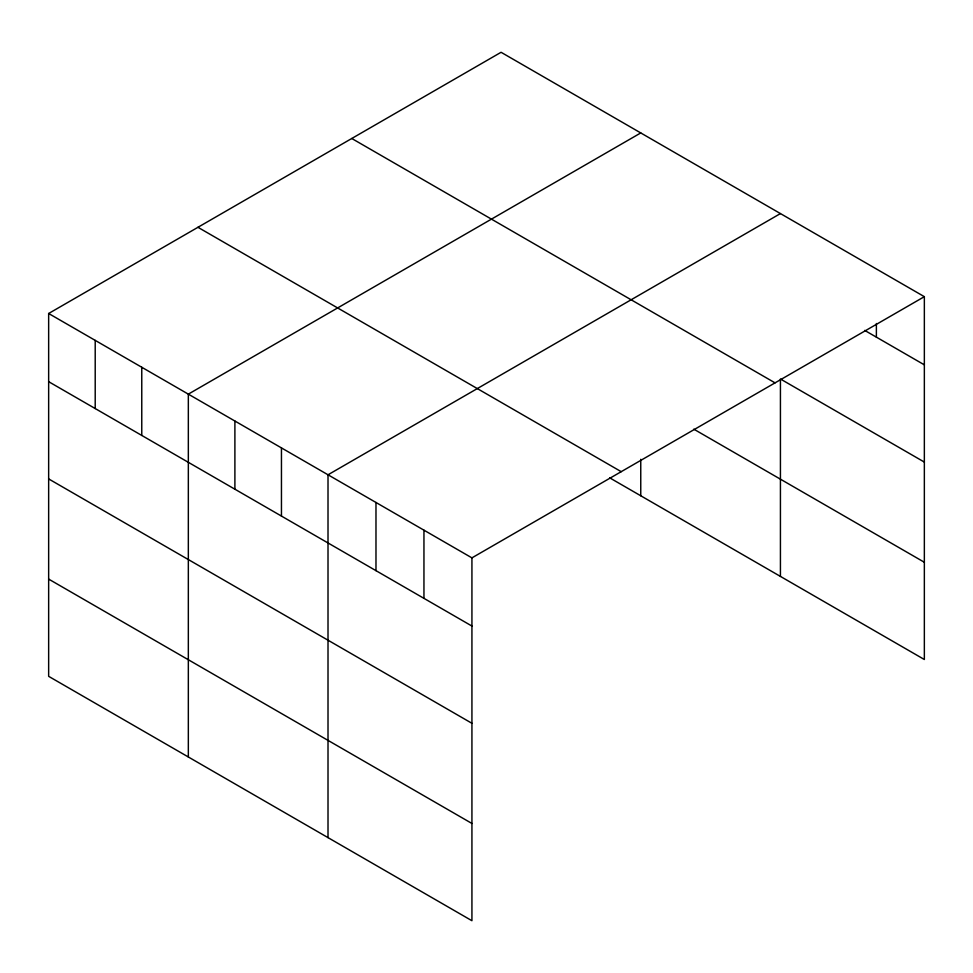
<?xml version="1.0" encoding="UTF-8"?>
<svg xmlns="http://www.w3.org/2000/svg" width="973" height="973" viewBox="0 0 973 973"><rect width="100%" height="100%" fill="white"/><g stroke="black" fill="none" stroke-linecap="round" stroke-linejoin="round"><path stroke-width="1.46" d="M924.35 296.668L471.929 557.87L471.929 920.713L48.65 676.332L48.65 313.501L501.071 52.287L924.35 296.668L924.35 659.499L609.718 477.852M640.757 132.936L188.336 394.138L188.336 756.982M780.431 213.573L328.01 474.788L328.01 837.619M864.705 330.406L924.35 364.839M924.35 462.078L780.431 378.996L780.431 576.417M351.776 138.494L775.043 382.863M693.785 429.154L924.35 562.26M197.945 227.293L621.224 471.674M48.65 313.501L471.929 557.87M48.65 381.671L471.929 626.053M48.65 478.911L471.929 723.292M48.65 579.093L471.929 823.474M876.381 323.51L876.381 337.144M640.757 459.305L640.757 495.768M423.948 530.176L423.948 598.359M375.979 502.482L375.979 570.652M281.452 447.908L281.452 516.079M234.894 421.017L234.894 489.2M141.766 367.259L141.766 435.442M95.208 340.38L95.208 408.551"/></g></svg>
